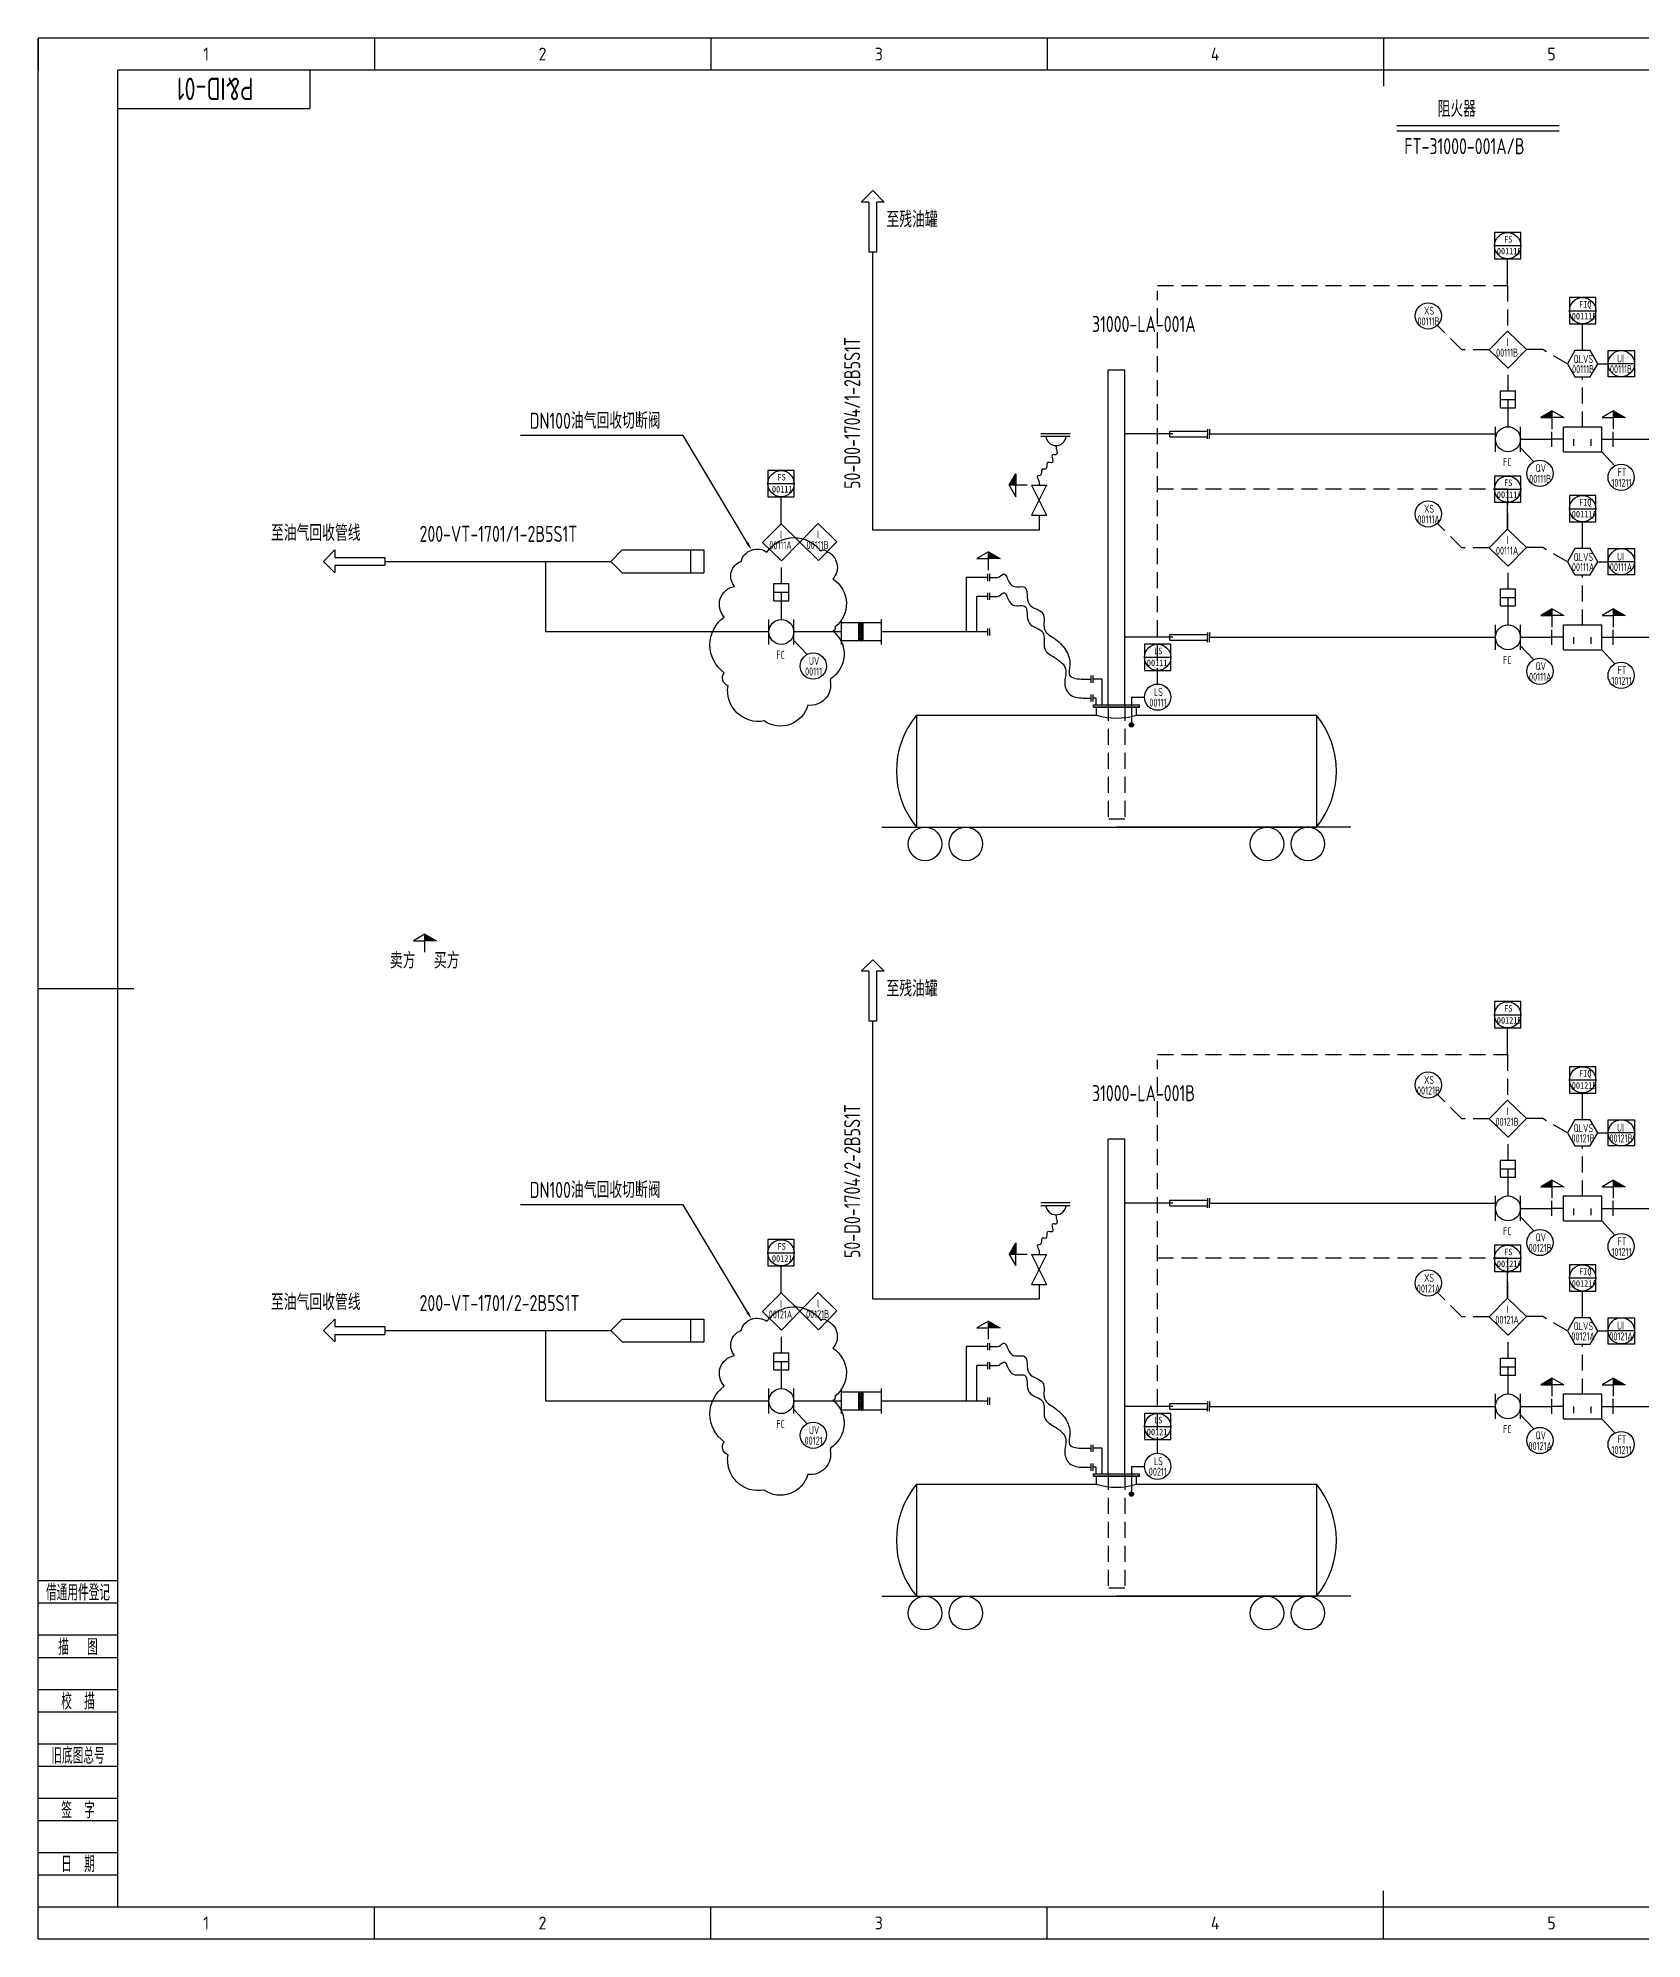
# Model space of a CAD drawing. Header units: millimetres. Extents: x -2000 to 65280, y -800 to 46720.
# Drawn here: x -2000 to 38107, y -800 to 46720 of the extents above; entities that cross this region are included whole.
import ezdxf
from ezdxf.enums import TextEntityAlignment as Align

# ---------------------------------------------------------------- set-up
doc = ezdxf.new("R2010")
doc.units = ezdxf.units.MM
doc.header["$LTSCALE"] = 800
doc.linetypes.add('DASHED', pattern=[0.75, 0.5, -0.25])
for name, color, linetype in [('1轮廓实线层', 7, 'Continuous'), ('2细线层', 4, 'Continuous'), ('4虚线层', 6, 'DASHED'), ('5剖面线层', 2, 'Continuous'), ('6文字层', 3, 'Continuous'), ('7标注层', 4, 'Continuous'), ('8符号标注层', 31, 'Continuous'), ('dcs', 7, 'Continuous'), ('图框层', 7, 'Continuous')]:
    doc.layers.add(name, color=color, linetype=linetype)
doc.styles.add('-宋体', font='', dxfattribs={"width": 0.8})
doc.styles.add('PC_TEXTSTYLE', font='isocp.shx', dxfattribs={"width": 0.8, "bigfont": 'hzfs.shx'})
doc.styles.get('-宋体').set_extended_font_data('SimSun')

# ---------------------------------------------------------------- blocks, each defined once
blk = doc.blocks.new('PC_FJL_BLOCK')
at = {"layer": '2细线层'}
for p, q in [((-25, 102), (0, 102)), ((-25, 95), (0, 95)), ((-25, 85), (0, 85)), ((-25, 78), (0, 78)), ((-25, 68), (0, 68)), ((-25, 61), (0, 61)), ((-25, 51), (0, 51)), ((-25, 44), (0, 44)), ((-25, 34), (0, 34)), ((-25, 27), (0, 27)), ((-25, 17), (0, 17)), ((-25, 10), (0, 10)), ((-25, 0), (0, 0))]:
    blk.add_line(p, q, dxfattribs=at)
at = {"layer": '6文字层', "color": 3, "style": 'PC_TEXTSTYLE'}
for s, width, p in [('借通用件登记', 0.667, (-12.5, 98.5)), ('描   图', 0.6667, (-12.5, 81.5)), ('校  描', 0.667, (-12.5, 64.5)), ('旧底图总号', 0.667, (-12.5, 47.5)), ('签  字', 0.667, (-12.5, 30.5)), ('日  期', 0.667, (-12.49, 13.6))]:
    blk.add_text(s, height=5, dxfattribs=dict(at, width=width)).set_placement(p, align=Align.MIDDLE)
at = {"layer": '6文字层', "style": 'PC_TEXTSTYLE'}
for tag, width, p, p2 in [('借通用件登记', 0.671328, (-23.44, 86.36), (-1.25, 86.36)), ('描图', 2.120922, (-23.44, 69.36), (-1.25, 69.36)), ('校图', 2.149976, (-23.75, 52.06), (-1.25, 52.06)), ('旧底图总号', 0.761452, (-22.84, 35.67), (-1.86, 35.67)), ('签字', 2.026939, (-23.14, 18.37), (-1.56, 18.37)), ('日期', 1.89999, (-22.84, 1.37), (-2.17, 1.37))]:
    blk.add_attdef(tag, text='', height=5, dxfattribs=dict(at, width=width)).set_placement(p, p2, align=Align.FIT)
blk = doc.blocks.new('PC_TYDH_BLOCK')
at = {"layer": '2细线层', "linetype": 'Continuous'}
for p in [(60, 0), (0, -12)]:
    blk.add_line(p, (60, -12), dxfattribs=at)
at = {"layer": '6文字层', "style": 'PC_TEXTSTYLE', "width": 1.815486}
blk.add_attdef('图样代号', text='', height=7, rotation=180, dxfattribs=at).set_placement((58.24, -2.4), (2.35, -2.4), align=Align.FIT)

msp = doc.modelspace()

# ---------------------------------------------------------------- hatches: boundary and pattern name
at = {"layer": '5剖面线层'}
for color, points in [(256, [(35575, 37232), (35863, 37232), (35863, 37399)]), (256, [(37398, 37399), (37398, 37232), (37686, 37232)]), (256, [(22280, 35539), (22447, 35539), (22447, 35828)]), (256, [(21766, 33875), (21766, 33709), (22055, 33709)]), (256, [(35575, 32283), (35863, 32283), (35863, 32449)]), (256, [(37398, 32449), (37398, 32283), (37686, 32283)]), (2, [(25395, 29550, 1), (25288, 29550, 1)]), (256, [(7675, 24321), (7675, 24154), (7963, 24154)]), (256, [(35575, 18005), (35863, 18005), (35863, 18171)]), (256, [(37398, 18171), (37398, 18005), (37686, 18005)]), (256, [(22280, 16312), (22447, 16312), (22447, 16600)]), (256, [(21766, 14648), (21766, 14481), (22055, 14481)]), (256, [(35575, 13055), (35863, 13055), (35863, 13222)]), (256, [(37398, 13222), (37398, 13055), (37686, 13055)]), (2, [(25395, 10322, 1), (25288, 10322, 1)])]:
    msp.add_hatch(color=color, dxfattribs=at).paths.add_polyline_path(points)
h = msp.add_hatch(dxfattribs=at)
h.set_pattern_fill('NET3', color=256, scale=16.666667, angle=90, style=0)
h.set_pattern_definition([(90, (53364.16, 12428.51), (-52.91667, 3e-15), []), (150, (53364.16, 12428.51), (-26.45833, -45.82718), []), (210, (53364.16, 12428.51), (26.45833, -45.82718), [])])
h.paths.add_polyline_path([(18527, 31647), (18631, 31647), (18631, 32098), (18527, 32098)])
h = msp.add_hatch(dxfattribs=at)
h.set_pattern_fill('NET3', color=256, scale=16.666667, angle=90, style=0)
h.set_pattern_definition([(90, (53364.16, -6798.844), (-52.91667, 3e-15), []), (150, (53364.16, -6798.844), (-26.45833, -45.82718), []), (210, (53364.16, -6798.844), (26.45833, -45.82718), [])])
h.paths.add_polyline_path([(18527, 12420), (18631, 12420), (18631, 12871), (18527, 12871)])

# ---------------------------------------------------------------- linework, layer by layer
for p, q in [((26376, 36822), (25176, 36822)), ((27239, 36942), (27239, 36822)), ((27239, 36703), (27239, 36822)), ((27289, 36942), (27289, 36822)), ((27289, 36703), (27289, 36822)), ((10700, 31873), (10700, 33638)), ((21740, 33324), (21740, 33146)), ((21790, 33324), (21790, 33146)), ((21740, 33235), (21212, 33235)), ((21212, 33235), (21212, 31873)), ((21740, 32851), (21740, 32672)), ((21790, 32851), (21790, 32672)), ((21472, 31873), (21472, 32762)), ((21740, 32762), (21476, 32762)), ((16275, 31873), (10700, 31873)), ((18091, 31873), (16900, 31873)), ((21740, 31873), (19094, 31873)), ((21740, 31962), (21740, 31784)), ((21790, 31962), (21790, 31784)), ((27239, 31861), (27239, 31741)), ((27289, 31861), (27289, 31741)), ((26376, 31741), (25176, 31741)), ((27239, 31621), (27239, 31741)), ((27289, 31621), (27289, 31741)), ((24323, 30783), (24323, 30605)), ((24373, 30783), (24373, 30605)), ((24605, 30694), (24373, 30694)), ((24605, 30054), (24605, 30694)), ((24323, 30310), (24323, 30132)), ((24373, 30310), (24373, 30132)), ((24460, 30221), (24373, 30221)), ((24460, 30054), (24460, 30221)), ((26376, 17595), (25176, 17595)), ((27239, 17715), (27239, 17595)), ((27239, 17475), (27239, 17595)), ((27289, 17715), (27289, 17595)), ((27289, 17475), (27289, 17595)), ((10700, 12645), (10700, 14411)), ((21740, 14007), (21212, 14007)), ((21212, 14007), (21212, 12645)), ((21740, 14097), (21740, 13918)), ((21790, 14097), (21790, 13918)), ((21472, 12645), (21472, 13534)), ((21740, 13534), (21476, 13534)), ((21740, 13623), (21740, 13445)), ((21790, 13623), (21790, 13445)), ((16275, 12645), (10700, 12645)), ((18091, 12645), (16900, 12645)), ((21740, 12645), (19094, 12645)), ((21740, 12735), (21740, 12556)), ((21790, 12735), (21790, 12556)), ((26376, 12514), (25176, 12514)), ((27239, 12633), (27239, 12514)), ((27239, 12394), (27239, 12514)), ((27289, 12633), (27289, 12514)), ((27289, 12394), (27289, 12514)), ((24323, 11556), (24323, 11378)), ((24373, 11556), (24373, 11378)), ((24605, 11467), (24373, 11467)), ((24605, 10826), (24605, 11467)), ((24323, 11083), (24323, 10904)), ((24373, 11083), (24373, 10904)), ((24460, 10994), (24373, 10994)), ((24460, 10826), (24460, 10994))]:
    msp.add_line(p, q)
at = {"layer": '1轮廓实线层'}
for p, q in [((31640, 46720), (31640, 45520)), ((18871, 34418), (18871, 41369)), ((27289, 36822), (34444, 36822)), ((35069, 36691), (35856, 36691)), ((37387, 36691), (41058, 36691)), ((23031, 34789), (23031, 34418)), ((23031, 34418), (18871, 34418)), ((6672, 33638), (12320, 33638)), ((27289, 31741), (34444, 31741)), ((35069, 31741), (35856, 31741)), ((37387, 31741), (41058, 31741)), ((-2000, 22960), (400, 22960)), ((18871, 15191), (18871, 22141)), ((27289, 17595), (34444, 17595)), ((35069, 17463), (35856, 17463)), ((37387, 17463), (41058, 17463)), ((23031, 15562), (23031, 15191)), ((23031, 15191), (18871, 15191)), ((6672, 14411), (12320, 14411)), ((27289, 12514), (34444, 12514)), ((35069, 12514), (35856, 12514)), ((37387, 12514), (41058, 12514)), ((31640, -800), (31640, 400))]:
    msp.add_line(p, q, dxfattribs=at)
at = {"layer": '2细线层'}
for p, q in [((-2000, -800), (-2000, 46720)), ((65280, 46720), (-2000, 46720)), ((-2000, 46720), (-2000, 45920)), ((6410, 46720), (6410, 45920)), ((14820, 46720), (14820, 45920)), ((23230, 46720), (23230, 45920)), ((31640, 46720), (31640, 45920)), ((31975, 44401), (36037, 44401)), ((18871, 42906), (18585, 42620)), ((18871, 42906), (19156, 42620)), ((18772, 42620), (18585, 42620)), ((18772, 42620), (18772, 41369)), ((19156, 42620), (18969, 42620)), ((18969, 42620), (18969, 41369)), ((18969, 41369), (18772, 41369)), ((25176, 38419), (24756, 38419)), ((24756, 30054), (24756, 38419)), ((25176, 30054), (25176, 38419)), ((34569, 37899), (34944, 37899)), ((34569, 37472), (34569, 37899)), ((34569, 37682), (34944, 37682)), ((34757, 37003), (34757, 37682)), ((34944, 37472), (34944, 37899)), ((34569, 37472), (34944, 37472)), ((35863, 37399), (35575, 37232)), ((35575, 37232), (35863, 37232)), ((35863, 36944), (35863, 37399)), ((35863, 37399), (36151, 37232)), ((36151, 37232), (35863, 37232)), ((37398, 37399), (37109, 37232)), ((37109, 37232), (37398, 37232)), ((37398, 36944), (37398, 37399)), ((37398, 37399), (37686, 37232)), ((37686, 37232), (37398, 37232)), ((23079, 36834), (23811, 36834)), ((23079, 36766), (23811, 36766)), ((26304, 36751), (26304, 36894)), ((26304, 36894), (27239, 36894)), ((26304, 36751), (27239, 36751)), ((34444, 36378), (34444, 37003)), ((35069, 36378), (35069, 37003)), ((35856, 36503), (35856, 36878)), ((36144, 36691), (35856, 36691)), ((36144, 36378), (36144, 37003)), ((36144, 37003), (37100, 37003)), ((36406, 36525), (36406, 36691)), ((36837, 36525), (36837, 36691)), ((37100, 36378), (37100, 37003)), ((37100, 36691), (37387, 36691)), ((37387, 36503), (37387, 36878)), ((36144, 36378), (37100, 36378)), ((22280, 35539), (22447, 35828)), ((22447, 35828), (22447, 35539)), ((22735, 35539), (22280, 35539)), ((22280, 35539), (22447, 35251)), ((22447, 35251), (22447, 35539)), ((22844, 35539), (23219, 34789)), ((23219, 35539), (22844, 34789)), ((22844, 35539), (23219, 35539)), ((23031, 35626), (23031, 35539)), ((22844, 34789), (23219, 34789)), ((5135, 33638), (5421, 33924)), ((5421, 33924), (5421, 33736)), ((12320, 33638), (12606, 33924)), ((12606, 33924), (14648, 33924)), ((14313, 33924), (14313, 33353)), ((14648, 33924), (14648, 33353)), ((21766, 33875), (21478, 33709)), ((21766, 33420), (21766, 33875)), ((21766, 33875), (22055, 33709)), ((5135, 33638), (5421, 33353)), ((5421, 33736), (6672, 33736)), ((5421, 33540), (5421, 33353)), ((5421, 33540), (6672, 33540)), ((6672, 33736), (6672, 33540)), ((12320, 33638), (12606, 33353)), ((12606, 33353), (14648, 33353)), ((21478, 33709), (21766, 33709)), ((22055, 33709), (21766, 33709)), ((16400, 33081), (16775, 33081)), ((16400, 32654), (16400, 33081)), ((16400, 32864), (16775, 32864)), ((16587, 32185), (16587, 32864)), ((16775, 32654), (16775, 33081)), ((21790, 33235), (21988, 33235)), ((34569, 32949), (34944, 32949)), ((34569, 32522), (34569, 32949)), ((34944, 32522), (34944, 32949)), ((16400, 32654), (16775, 32654)), ((21790, 32762), (21988, 32762)), ((34569, 32732), (34944, 32732)), ((34569, 32522), (34944, 32522)), ((34757, 32054), (34757, 32732)), ((35863, 32449), (35575, 32283)), ((35863, 31994), (35863, 32449)), ((35863, 32449), (36151, 32283)), ((37398, 32449), (37109, 32283)), ((37398, 31994), (37398, 32449)), ((37398, 32449), (37686, 32283)), ((16275, 31560), (16275, 32185)), ((16900, 31560), (16900, 32185)), ((18091, 31560), (18091, 32185)), ((19094, 32098), (18091, 32098)), ((18527, 31647), (18527, 32098)), ((18631, 31644), (18631, 32095)), ((19094, 31560), (19094, 32185)), ((34444, 31429), (34444, 32054)), ((35069, 31429), (35069, 32054)), ((35575, 32283), (35863, 32283)), ((35856, 31554), (35856, 31929)), ((36151, 32283), (35863, 32283)), ((36144, 31429), (36144, 32054)), ((36144, 32054), (37100, 32054)), ((37100, 31429), (37100, 32054)), ((37109, 32283), (37398, 32283)), ((37387, 31554), (37387, 31929)), ((37686, 32283), (37398, 32283)), ((19094, 31647), (18091, 31647)), ((26304, 31670), (26304, 31812)), ((26304, 31812), (27239, 31812)), ((26304, 31670), (27239, 31670)), ((36144, 31741), (35856, 31741)), ((36144, 31429), (37100, 31429)), ((36406, 31575), (36406, 31741)), ((36837, 31575), (36837, 31741)), ((37100, 31741), (37387, 31741)), ((24125, 30694), (24323, 30694)), ((24125, 30221), (24323, 30221)), ((24391, 30004), (24391, 30054)), ((24391, 30054), (25541, 30054)), ((24391, 30004), (25541, 30004)), ((24391, 30004), (24391, 29994)), ((24391, 29994), (25541, 29994)), ((24466, 29794), (24466, 29994)), ((25342, 30243), (25342, 29550)), ((25342, 30243), (25667, 30243)), ((25466, 29794), (25466, 29994)), ((25541, 30004), (25541, 30054)), ((25541, 30004), (25541, 29994)), ((19966, 29794), (24466, 29794)), ((19966, 29794), (19966, 26994)), ((25466, 29794), (29966, 29794)), ((29966, 29794), (29966, 26994)), ((19102, 26994), (24966, 26994)), ((19966, 26994), (29966, 26994)), ((30829, 26994), (24966, 26994)), ((7675, 24321), (7386, 24154)), ((7675, 23866), (7675, 24321)), ((7675, 24321), (7963, 24154)), ((7386, 24154), (7675, 24154)), ((7963, 24154), (7675, 24154)), ((18871, 23678), (18585, 23393)), ((18772, 23393), (18585, 23393)), ((18772, 23393), (18772, 22141)), ((18871, 23678), (19156, 23393)), ((19156, 23393), (18969, 23393)), ((18969, 23393), (18969, 22141)), ((18969, 22141), (18772, 22141)), ((25176, 19191), (24756, 19191)), ((24756, 10826), (24756, 19191)), ((25176, 10826), (25176, 19191)), ((34569, 18672), (34944, 18672)), ((34569, 18245), (34569, 18672)), ((34944, 18245), (34944, 18672)), ((34569, 18455), (34944, 18455)), ((34569, 18245), (34944, 18245)), ((34757, 17776), (34757, 18455)), ((35863, 18171), (35575, 18005)), ((35863, 17717), (35863, 18171)), ((35863, 18171), (36151, 18005)), ((37398, 18171), (37109, 18005)), ((37398, 17717), (37398, 18171)), ((37398, 18171), (37686, 18005)), ((23079, 17607), (23811, 17607)), ((26304, 17524), (26304, 17666)), ((26304, 17666), (27239, 17666)), ((34444, 17151), (34444, 17776)), ((35069, 17151), (35069, 17776)), ((35575, 18005), (35863, 18005)), ((35856, 17276), (35856, 17651)), ((36151, 18005), (35863, 18005)), ((36144, 17151), (36144, 17776)), ((36144, 17776), (37100, 17776)), ((37100, 17151), (37100, 17776)), ((37109, 18005), (37398, 18005)), ((37387, 17276), (37387, 17651)), ((37686, 18005), (37398, 18005)), ((23079, 17538), (23811, 17538)), ((26304, 17524), (27239, 17524)), ((36144, 17463), (35856, 17463)), ((36144, 17151), (37100, 17151)), ((36406, 17297), (36406, 17463)), ((36837, 17297), (36837, 17463)), ((37100, 17463), (37387, 17463)), ((22280, 16312), (22447, 16600)), ((22735, 16312), (22280, 16312)), ((22280, 16312), (22447, 16024)), ((22447, 16600), (22447, 16312)), ((22447, 16024), (22447, 16312)), ((22844, 16312), (23219, 15562)), ((23219, 16312), (22844, 15562)), ((22844, 16312), (23219, 16312)), ((23031, 16399), (23031, 16312)), ((22844, 15562), (23219, 15562)), ((5135, 14411), (5421, 14696)), ((5135, 14411), (5421, 14125)), ((5421, 14696), (5421, 14509)), ((5421, 14509), (6672, 14509)), ((5421, 14312), (5421, 14125)), ((5421, 14312), (6672, 14312)), ((6672, 14509), (6672, 14312)), ((12320, 14411), (12606, 14696)), ((12320, 14411), (12606, 14125)), ((12606, 14696), (14648, 14696)), ((14313, 14696), (14313, 14125)), ((14648, 14696), (14648, 14125)), ((21766, 14648), (21478, 14481)), ((21478, 14481), (21766, 14481)), ((21766, 14193), (21766, 14648)), ((21766, 14648), (22055, 14481)), ((22055, 14481), (21766, 14481)), ((12606, 14125), (14648, 14125)), ((16400, 13854), (16775, 13854)), ((16400, 13427), (16400, 13854)), ((16775, 13427), (16775, 13854)), ((21790, 14007), (21988, 14007)), ((16400, 13637), (16775, 13637)), ((16400, 13427), (16775, 13427)), ((16587, 12958), (16587, 13637)), ((21790, 13534), (21988, 13534)), ((34569, 13722), (34944, 13722)), ((34569, 13295), (34569, 13722)), ((34569, 13505), (34944, 13505)), ((34757, 12826), (34757, 13505)), ((34944, 13295), (34944, 13722)), ((16275, 12333), (16275, 12958)), ((16900, 12333), (16900, 12958)), ((18091, 12333), (18091, 12958)), ((19094, 12871), (18091, 12871)), ((18527, 12420), (18527, 12871)), ((18631, 12417), (18631, 12868)), ((19094, 12333), (19094, 12958)), ((34569, 13295), (34944, 13295)), ((35863, 13222), (35575, 13055)), ((35575, 13055), (35863, 13055)), ((35863, 12767), (35863, 13222)), ((35863, 13222), (36151, 13055)), ((36151, 13055), (35863, 13055)), ((37398, 13222), (37109, 13055)), ((37109, 13055), (37398, 13055)), ((37398, 12767), (37398, 13222)), ((37398, 13222), (37686, 13055)), ((37686, 13055), (37398, 13055)), ((19094, 12420), (18091, 12420)), ((26304, 12442), (26304, 12585)), ((26304, 12585), (27239, 12585)), ((26304, 12442), (27239, 12442)), ((34444, 12201), (34444, 12826)), ((35069, 12201), (35069, 12826)), ((35856, 12326), (35856, 12701)), ((36144, 12514), (35856, 12514)), ((36144, 12201), (36144, 12826)), ((36144, 12826), (37100, 12826)), ((36406, 12348), (36406, 12514)), ((36837, 12348), (36837, 12514)), ((37100, 12201), (37100, 12826)), ((37100, 12514), (37387, 12514)), ((37387, 12326), (37387, 12701)), ((36144, 12201), (37100, 12201)), ((24125, 11467), (24323, 11467)), ((24125, 10994), (24323, 10994)), ((25342, 11015), (25342, 10322)), ((25342, 11015), (25667, 11015)), ((19966, 10566), (24466, 10566)), ((19966, 10566), (19966, 7766)), ((24391, 10776), (24391, 10826)), ((24391, 10826), (25541, 10826)), ((24391, 10776), (25541, 10776)), ((24391, 10776), (24391, 10766)), ((24391, 10766), (25541, 10766)), ((24466, 10566), (24466, 10766)), ((25466, 10566), (25466, 10766)), ((25466, 10566), (29966, 10566)), ((25541, 10776), (25541, 10826)), ((25541, 10776), (25541, 10766)), ((29966, 10566), (29966, 7766)), ((19102, 7766), (24966, 7766)), ((19966, 7766), (29966, 7766)), ((30829, 7766), (24966, 7766)), ((-2000, -800), (-2000, 0)), ((6410, -800), (6410, 0)), ((14820, -800), (14820, 0)), ((23230, -800), (23230, 0)), ((31640, -800), (31640, 0)), ((-2000, -800), (65280, -800))]:
    msp.add_line(p, q, dxfattribs=at)
at = {"layer": '2细线层', "color": 1}
msp.add_line((31975, 44535), (36037, 44535), dxfattribs=at)
at = {"layer": '2细线层'}
for centre, radius in [((34757, 36691), 312), ((16587, 31873), 312), ((34757, 31741), 312), ((25342, 29550), 53.7), ((20179, 26574), 420), ((21200, 26574), 420), ((28731, 26574), 420), ((29752, 26574), 420), ((34757, 17463), 312), ((16587, 12645), 312), ((34757, 12514), 312), ((25342, 10322), 53.7), ((20179, 7346), 420), ((21200, 7346), 420), ((28731, 7346), 420), ((29752, 7346), 420)]:
    msp.add_circle(centre, radius, dxfattribs=at)
for centre, radius, start, end in [((23453, 36785), 253, 184.4398, 355.5602), ((21669, 28394), 2205, 140.5786, 219.4214), ((24966, 31438), 1719, 253.0864, 286.9136), ((28262, 28394), 2205, 320.5786, 39.4214), ((23453, 17558), 253, 184.4398, 355.5602), ((21669, 9166), 2205, 140.5786, 219.4214), ((24966, 12211), 1719, 253.0864, 286.9136), ((28262, 9166), 2205, 320.5786, 39.4214)]:
    msp.add_arc(centre, radius, start, end, dxfattribs=at)
for points, start_tangent, end_tangent in [([(23453, 36532), (23453, 36301), (23366, 36301), (23366, 36108), (23245, 36108), (23200, 35942), (23107, 35942), (23066, 35790), (22993, 35770), (23031, 35626)], (0, -1), (0, -1)), ([(21988, 33235), (22138, 33323), (22348, 33036), (22671, 32991), (22782, 32571), (23125, 32338), (23172, 31924), (23407, 31714), (23695, 31426), (23800, 31045), (23795, 30789), (24125, 30694)], (1, 0), (1, 0)), ([(21988, 32762), (22138, 32850), (22348, 32563), (22671, 32518), (22782, 32098), (23125, 31865), (23172, 31451), (23407, 31241), (23695, 30953), (23675, 30572), (23795, 30315), (24125, 30221)], (1, 0), (1, 0)), ([(23453, 17305), (23453, 17073), (23366, 17073), (23366, 16880), (23245, 16880), (23200, 16715), (23107, 16715), (23066, 16562), (22993, 16543), (23031, 16399)], (0, -1), (0, -1)), ([(21988, 14007), (22138, 14096), (22348, 13809), (22671, 13763), (22782, 13344), (23125, 13111), (23172, 12696), (23407, 12486), (23695, 12199), (23800, 11818), (23795, 11561), (24125, 11467)], (1, 0), (1, 0)), ([(21988, 13534), (22138, 13623), (22348, 13336), (22671, 13290), (22782, 12871), (23125, 12638), (23172, 12223), (23407, 12013), (23695, 11726), (23675, 11345), (23795, 11088), (24125, 10994)], (1, 0), (1, 0))]:
    msp.add_spline(points, degree=3, dxfattribs=dict(at, start_tangent=start_tangent, end_tangent=end_tangent))
at = {"layer": '4虚线层'}
for p, q in [((25995, 40533), (34748, 40533)), ((25995, 30571), (25995, 40402)), ((34748, 40533), (34748, 39396)), ((33599, 38927), (32990, 39536)), ((34288, 38927), (33599, 38927)), ((35624, 38936), (35217, 38936)), ((36242, 38579), (35624, 38936)), ((37001, 38579), (37261, 38579)), ((34757, 37899), (34757, 38467)), ((36622, 36986), (36622, 38250)), ((25995, 35452), (34748, 35452)), ((34748, 35452), (34748, 34446)), ((33599, 33977), (32990, 34586)), ((34288, 33977), (33599, 33977)), ((35624, 33986), (35217, 33986)), ((36242, 33629), (35624, 33986)), ((16587, 33081), (16587, 33649)), ((34757, 32949), (34757, 33517)), ((36622, 32036), (36622, 33301)), ((37001, 33629), (37261, 33629)), ((24756, 30054), (24756, 27194)), ((25176, 30054), (25176, 27194)), ((25176, 27194), (24756, 27194)), ((25995, 21306), (34748, 21306)), ((25995, 11344), (25995, 21174)), ((34748, 21306), (34748, 20168)), ((33599, 19700), (32990, 20308)), ((34288, 19700), (33599, 19700)), ((35624, 19708), (35217, 19708)), ((36242, 19351), (35624, 19708)), ((34757, 18672), (34757, 19240)), ((36622, 17759), (36622, 19023)), ((37001, 19351), (37261, 19351)), ((25995, 16225), (34748, 16225)), ((34748, 16225), (34748, 15219)), ((33599, 14750), (32990, 15359)), ((34288, 14750), (33599, 14750)), ((35624, 14759), (35217, 14759)), ((36242, 14402), (35624, 14759)), ((16587, 13854), (16587, 14422)), ((34757, 13722), (34757, 14290)), ((37001, 14402), (37261, 14402)), ((36622, 12809), (36622, 14073)), ((24756, 10826), (24756, 7966)), ((25176, 10826), (25176, 7966)), ((25176, 7966), (24756, 7966))]:
    msp.add_line(p, q, dxfattribs=at)
at = {"layer": '7标注层'}
for points in [[(15741, 34093), (14131, 36781)], [(15741, 14866), (14131, 17554)]]:
    msp.add_lwpolyline(points, dxfattribs=at)
for points in [[(15769, 34110), (15843, 33922), (15712, 34076)], [(15769, 14883), (15843, 14694), (15712, 14849)]]:
    msp.add_solid(points, dxfattribs=at)
at = {"layer": '8符号标注层'}
for p, q in [((37918, 38579), (37261, 38579)), ((35069, 36479), (35399, 36127)), ((37100, 36378), (37430, 36026)), ((37918, 33629), (37261, 33629)), ((16900, 31661), (17230, 31309)), ((35069, 31529), (35399, 31177)), ((37100, 31428), (37430, 31076)), ((37918, 19351), (37261, 19351)), ((35069, 17251), (35399, 16899)), ((37100, 17150), (37430, 16798)), ((37918, 14402), (37261, 14402)), ((16900, 12433), (17230, 12081)), ((35069, 12302), (35399, 11950)), ((37100, 12201), (37430, 11849))]:
    msp.add_line(p, q, dxfattribs=at)
for points in [[(34288, 38927), (34757, 38467), (35217, 38936), (34748, 39396)], [(36432, 38907), (36242, 38579), (36432, 38250), (36811, 38250), (37001, 38579), (36811, 38907)], [(37918, 38250), (37261, 38250), (37261, 38907), (37918, 38907)], [(16119, 34109), (16587, 33649), (17047, 34118), (16579, 34578)], [(17047, 34118), (17516, 33658), (17976, 34126), (17507, 34586)], [(34288, 33977), (34757, 33517), (35217, 33986), (34748, 34446)], [(36432, 33957), (36242, 33629), (36432, 33301), (36811, 33301), (37001, 33629), (36811, 33957)], [(37918, 33301), (37261, 33301), (37261, 33957), (37918, 33957)], [(34288, 19700), (34757, 19240), (35217, 19708), (34748, 20168)], [(36432, 19680), (36242, 19351), (36432, 19023), (36811, 19023), (37001, 19351), (36811, 19680)], [(37918, 19023), (37261, 19023), (37261, 19680), (37918, 19680)], [(16119, 14882), (16587, 14422), (17047, 14890), (16579, 15350)], [(17047, 14890), (17516, 14430), (17976, 14899), (17507, 15359)], [(34288, 14750), (34757, 14290), (35217, 14759), (34748, 15219)], [(36432, 14730), (36242, 14402), (36432, 14073), (36811, 14073), (37001, 14402), (36811, 14730)], [(37918, 14073), (37261, 14073), (37261, 14730), (37918, 14730)]]:
    msp.add_lwpolyline(points, close=True, dxfattribs=at)
for centre in [(32764, 39774), (37590, 38579), (35555, 35838), (37586, 35737), (32764, 34824), (37590, 33629), (17386, 31020), (35555, 30888), (37586, 30787), (25995, 30243), (32764, 20546), (37590, 19351), (35555, 16610), (37586, 16510), (32764, 15597), (37590, 14402), (17386, 11793), (35555, 11661), (37586, 11560), (25995, 11015)]:
    msp.add_circle(centre, 328, dxfattribs=at)
at = {"layer": 'dcs'}
for p, q in [((34748, 41858), (34419, 41858)), ((34419, 41858), (34419, 41201)), ((35076, 41858), (34748, 41858)), ((35076, 41201), (35076, 41858)), ((34419, 41530), (35076, 41530)), ((34419, 41201), (35076, 41201)), ((34748, 40533), (34748, 41201)), ((36622, 40231), (36293, 40231)), ((36293, 40231), (36293, 39575)), ((36950, 40231), (36622, 40231)), ((36950, 39575), (36950, 40231)), ((36293, 39903), (36950, 39903)), ((36293, 39575), (36950, 39575)), ((36622, 38907), (36622, 39575)), ((16579, 35909), (16250, 35909)), ((16250, 35909), (16250, 35252)), ((16907, 35909), (16579, 35909)), ((16907, 35252), (16907, 35909)), ((34748, 35770), (34419, 35770)), ((34419, 35770), (34419, 35114)), ((35076, 35770), (34748, 35770)), ((35076, 35114), (35076, 35770)), ((16250, 35581), (16907, 35581)), ((16250, 35252), (16907, 35252)), ((16579, 34578), (16579, 35252)), ((34419, 35442), (35076, 35442)), ((36622, 35282), (36293, 35282)), ((36293, 35282), (36293, 34625)), ((36950, 35282), (36622, 35282)), ((36950, 34625), (36950, 35282)), ((34419, 35114), (35076, 35114)), ((34748, 34446), (34748, 35114)), ((36293, 34953), (36950, 34953)), ((36293, 34625), (36950, 34625)), ((36622, 33957), (36622, 34625)), ((25995, 31567), (25667, 31567)), ((25667, 31567), (25667, 30910)), ((26324, 31567), (25995, 31567)), ((26324, 30910), (26324, 31567)), ((25667, 31239), (26324, 31239)), ((25667, 30910), (26324, 30910)), ((25995, 30577), (25995, 30910)), ((34748, 22631), (34419, 22631)), ((34419, 22631), (34419, 21974)), ((35076, 22631), (34748, 22631)), ((35076, 21974), (35076, 22631)), ((34419, 22302), (35076, 22302)), ((34419, 21974), (35076, 21974)), ((34748, 21306), (34748, 21974)), ((36622, 21004), (36293, 21004)), ((36293, 21004), (36293, 20347)), ((36950, 21004), (36622, 21004)), ((36950, 20347), (36950, 21004)), ((36293, 20676), (36950, 20676)), ((36293, 20347), (36950, 20347)), ((36622, 19680), (36622, 20347)), ((16579, 16682), (16250, 16682)), ((16250, 16682), (16250, 16025)), ((16907, 16682), (16579, 16682)), ((16907, 16025), (16907, 16682)), ((16250, 16353), (16907, 16353)), ((34748, 16543), (34419, 16543)), ((34419, 16543), (34419, 15886)), ((34419, 16215), (35076, 16215)), ((35076, 16543), (34748, 16543)), ((35076, 15886), (35076, 16543)), ((16250, 16025), (16907, 16025)), ((16579, 15350), (16579, 16025)), ((34419, 15886), (35076, 15886)), ((34748, 15219), (34748, 15886)), ((36622, 16054), (36293, 16054)), ((36293, 16054), (36293, 15398)), ((36293, 15726), (36950, 15726)), ((36950, 16054), (36622, 16054)), ((36950, 15398), (36950, 16054)), ((36293, 15398), (36950, 15398)), ((36622, 14730), (36622, 15398)), ((25995, 12340), (25667, 12340)), ((25667, 12340), (25667, 11683)), ((25667, 12011), (26324, 12011)), ((26324, 12340), (25995, 12340)), ((26324, 11683), (26324, 12340)), ((25667, 11683), (26324, 11683)), ((25995, 11349), (25995, 11683))]:
    msp.add_line(p, q, dxfattribs=at)
at = {"layer": 'dcs', "color": 4}
for p, q in [((14131, 36781), (10065, 36781)), ((14131, 17554), (10065, 17554))]:
    msp.add_line(p, q, dxfattribs=at)
at = {"layer": 'dcs'}
for points in [[(15416, 33010, -0.520567), (15579, 33637, -0.520567), (16228, 33868, -0.520567), (17574, 33892, -0.520567), (17574, 33892, -0.520567), (17713, 33892, -0.520567), (17876, 33196, -0.520567), (17922, 31990, -0.520567), (17922, 31990, -0.520567), (17876, 31897, -0.520567), (17806, 30692, -0.520567), (17806, 30692, -0.520567), (17806, 30645, -0.520567), (17249, 30043, -0.520567), (16159, 29648, -0.520567), (15254, 30529, -0.520567), (15254, 30529, -0.520567), (15161, 30854, -0.520567), (15161, 32245, -0.520567), (15161, 32245, -0.596938), (15416, 33010)], [(15416, 13783, -0.520567), (15579, 14409, -0.520567), (16228, 14641, -0.520567), (17574, 14664, -0.520567), (17574, 14664, -0.520567), (17713, 14664, -0.520567), (17876, 13969, -0.520567), (17922, 12763, -0.520567), (17922, 12763, -0.520567), (17876, 12670, -0.520567), (17806, 11464, -0.520567), (17806, 11464, -0.520567), (17806, 11418, -0.520567), (17249, 10815, -0.520567), (16159, 10421, -0.520567), (15254, 11302, -0.520567), (15254, 11302, -0.520567), (15161, 11627, -0.520567), (15161, 13018, -0.520567), (15161, 13018, -0.596938), (15416, 13783)]]:
    msp.add_lwpolyline(points, format="xyb", dxfattribs=at)
for centre in [(34748, 41530), (36622, 39903), (16579, 35581), (34748, 35442), (36622, 34953), (25995, 31239), (34748, 22302), (36622, 20676), (16579, 16353), (34748, 16215), (36622, 15726), (25995, 12011)]:
    msp.add_circle(centre, 328, dxfattribs=at)
at = {"layer": '图框层'}
for p, q in [((0, 0), (0, 45920)), ((64480, 45920), (0, 45920)), ((0, 0), (64480, 0))]:
    msp.add_line(p, q, dxfattribs=at)

# ---------------------------------------------------------------- block references
ref = msp.add_blockref('PC_TYDH_BLOCK', (0, 45920), dxfattribs=dict(at, xscale=80, yscale=80, zscale=80))
ref.add_attrib('图样代号', 'P&ID-01', dxfattribs={"layer": '6文字层', "height": 560, "rotation": 180, "style": 'PC_TEXTSTYLE', "width": 0.8}).set_placement((2423, 45728), align=Align.CENTER)
at = {"layer": '图框层', "xscale": 80, "yscale": 80, "zscale": 80}
msp.add_blockref('PC_FJL_BLOCK', (0, 0), dxfattribs=at)

# ---------------------------------------------------------------- texts
at = {"layer": '6文字层', "style": 'PC_TEXTSTYLE'}
for s, p in [('1', (2205, 46320)), ('2', (10615, 46320)), ('3', (19025, 46320)), ('4', (27435, 46320)), ('5', (35845, 46320)), ('1', (2205, -400)), ('2', (10615, -400)), ('3', (19025, -400)), ('4', (27435, -400)), ('5', (35845, -400))]:
    msp.add_text(s, height=320, dxfattribs=at).set_placement(p, align=Align.MIDDLE)
at = {"layer": '6文字层', "style": 'PC_TEXTSTYLE', "width": 0.8}
for s, p in [('阻火器', (32996, 44748)), ('FT-31000-001A/B', (32164, 43816)), ('至残油罐', (19215, 41984)), ('31000-LA-001A', (24355, 39371)), ('至油气回收管线', (3826, 34148)), ('200-VT-1701/1-2B5S1T', (7540, 34125)), ('卖方', (6799, 23459)), ('买方', (7898, 23459)), ('至残油罐', (19215, 22757)), ('31000-LA-001B', (24355, 20143)), ('至油气回收管线', (3826, 14921)), ('200-VT-1701/2-2B5S1T', (7540, 14897))]:
    msp.add_text(s, height=400, dxfattribs=at).set_placement(p)
for s, p in [('50-D0-1704/1-2B5S1T', (18558, 35450)), ('50-D0-1704/2-2B5S1T', (18558, 16223))]:
    msp.add_text(s, height=400, rotation=90, dxfattribs=at).set_placement(p)
at = {"layer": '8符号标注层', "style": 'PC_TEXTSTYLE', "width": 0.8}
for s, p in [('XS', (32783, 39803)), ('00111B', (32770, 39538)), ('I', (34747, 39021)), ('00111B', (34734, 38756)), ('00111B', (36634, 38343)), ('QLVS', (36641, 38597)), ('00111B', (37583, 38343)), ('UI', (37570, 38608)), ('FC', (34738, 36021)), ('00111B', (35562, 35602)), ('QV', (35575, 35867)), ('101211', (37593, 35501)), ('FT', (37606, 35766)), ('00111A', (32770, 34588)), ('XS', (32783, 34853)), ('I', (16578, 34204)), ('I', (17507, 34212)), ('I', (34747, 34072)), ('00111A', (16565, 33939)), ('00111B', (17494, 33947)), ('00111A', (34734, 33807)), ('QLVS', (36641, 33647)), ('UI', (37570, 33658)), ('00111A', (36634, 33393)), ('00111A', (37583, 33393)), ('FC', (16569, 31203)), ('00111', (17393, 30784)), ('UV', (17406, 31049)), ('FC', (34738, 31071)), ('QV', (35575, 30917)), ('FT', (37606, 30816)), ('LS', (26015, 30272)), ('00111A', (35562, 30652)), ('101211', (37593, 30551)), ('00111', (26002, 30007)), ('00121B', (32770, 20310)), ('XS', (32783, 20575)), ('I', (34747, 19794)), ('00121B', (34734, 19529)), ('QLVS', (36641, 19369)), ('UI', (37570, 19380)), ('00121B', (36634, 19115)), ('00121B', (37583, 19115)), ('FC', (34738, 16793)), ('QV', (35575, 16640)), ('FT', (37606, 16539)), ('00121B', (35562, 16375)), ('101211', (37593, 16274)), ('XS', (32783, 15626)), ('00121A', (32770, 15361)), ('00121A', (16565, 14711)), ('I', (16578, 14976)), ('00121B', (17494, 14720)), ('I', (17507, 14985)), ('00121A', (34734, 14579)), ('I', (34747, 14844)), ('00121A', (36634, 14166)), ('QLVS', (36641, 14420)), ('00121A', (37583, 14166)), ('UI', (37570, 14431)), ('FC', (16569, 11975)), ('UV', (17406, 11822)), ('FC', (34738, 11844)), ('QV', (35575, 11690)), ('00121', (17393, 11557)), ('00121A', (35562, 11425)), ('101211', (37593, 11324)), ('FT', (37606, 11589)), ('00211', (26002, 10780)), ('LS', (26015, 11045))]:
    msp.add_text(s, height=200, dxfattribs=at).set_placement(p, align=Align.CENTER)
at = {"layer": 'dcs', "color": 3, "style": 'PC_TEXTSTYLE', "width": 0.8}
for p in [(10293, 36952), (10293, 17725)]:
    msp.add_text('DN100油气回收切断阀', height=400, dxfattribs=at).set_placement(p)
at = {"layer": 'dcs', "linetype": 'ByBlock', "char_height": 164.2, "width": 2073.15, "attachment_point": 1, "style": '-宋体'}
for s, insert in [('00111B', (34479, 41475)), ('FS', (34661, 41771)), ('FIQ', (36535, 40145)), ('00111B', (36353, 39848)), ('FS', (16492, 35823)), ('FS', (34661, 35684)), ('00111', (16352, 35523)), ('00111A', (34479, 35388)), ('FIQ', (36535, 35195)), ('00111A', (36353, 34899)), ('LS', (25908, 31481)), ('00111', (25727, 31184)), ('FS', (34661, 22544)), ('00121B', (34479, 22248)), ('FIQ', (36535, 20918)), ('00121B', (36353, 20621)), ('00121', (16352, 16295)), ('FS', (16492, 16595)), ('00121A', (34479, 16160)), ('FS', (34661, 16457)), ('FIQ', (36535, 15968)), ('00121A', (36353, 15671)), ('00121', (25727, 11957)), ('LS', (25908, 12253))]:
    msp.add_mtext(s, dxfattribs=dict(at, insert=insert))

doc.saveas('drawing.dxf')
